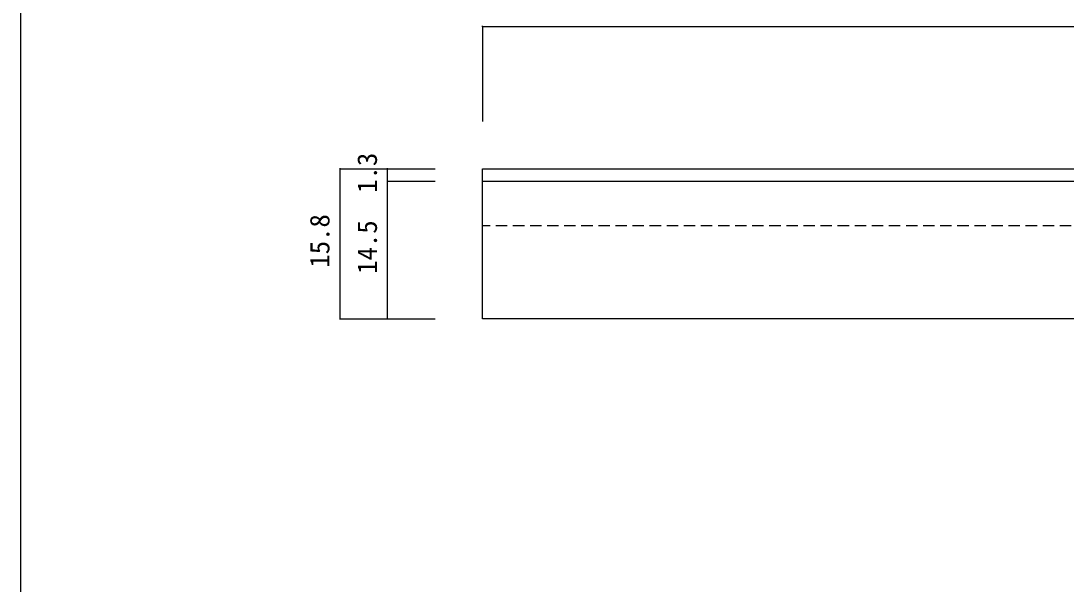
# Model space of a CAD drawing. Units: millimetres on the paper. Extents: x -210 to 210, y -149 to 149.
# Drawn here: x -197.5 to -87.4, y -54.1 to 5.2 of the extents above; entities that cross this region are included whole.
import ezdxf
from ezdxf.enums import TextEntityAlignment as Align

# ---------------------------------------------------------------- set-up
doc = ezdxf.new("R2010")
doc.units = ezdxf.units.MM
doc.linetypes.add('DASHED1', pattern=[1.8, 1.2, -0.6])
for name, color, linetype in [('0-0', 7, 'Continuous'), ('1-0', 5, 'Continuous'), ('1-1', 7, 'Continuous'), ('2-0', 5, 'Continuous'), ('2-1', 5, 'Continuous')]:
    doc.layers.add(name, color=color, linetype=linetype)
doc.styles.add('ＭＳ ゴシック', font='')
doc.styles.get('ＭＳ ゴシック').set_extended_font_data('MS Gothic')

msp = doc.modelspace()

# ---------------------------------------------------------------- linework, layer by layer
at = {"layer": '0-0', "color": 2}
msp.add_line((-197.5, -137.5), (-197.5, 137.5), dxfattribs=at)
at = {"layer": '1-0', "color": 7, "linetype": 'DASHED1'}
msp.add_line((-25.677, -16.39), (-148.877, -16.39), dxfattribs=at)
at = {"layer": '1-1'}
for p, q in [((-148.877, -10.39), (-28.377, -10.39)), ((-148.877, -11.69), (-28.377, -11.69))]:
    msp.add_line(p, q, dxfattribs=at)
msp.add_lwpolyline([(-15.877, -26.19), (-148.877, -26.19), (-148.877, -10.39)], dxfattribs=at)
at = {"layer": '2-0'}
for p, q in [((-148.877, 4.55), (-148.877, 4.67)), ((-163.877, -10.45), (-163.877, -10.33)), ((-158.877, -10.45), (-158.877, -10.33)), ((-158.877, -11.75), (-158.877, -11.63)), ((-163.877, -26.25), (-163.877, -26.13)), ((-158.877, -26.25), (-158.877, -26.13))]:
    msp.add_line(p, q, dxfattribs=at)
at = {"layer": '2-1'}
for p, q in [((-148.877, 4.61), (-13.877, 4.61)), ((-148.877, 4.61), (-148.877, -5.39)), ((-163.877, -26.19), (-163.877, -10.39)), ((-163.877, -10.39), (-158.877, -10.39)), ((-158.877, -10.39), (-153.877, -10.39)), ((-158.877, -11.69), (-158.877, -10.39)), ((-158.877, -11.69), (-158.877, -10.89)), ((-158.877, -26.19), (-158.877, -11.69)), ((-158.877, -11.69), (-153.877, -11.69)), ((-163.877, -26.19), (-158.877, -26.19)), ((-158.877, -26.19), (-153.877, -26.19))]:
    msp.add_line(p, q, dxfattribs=at)

# ---------------------------------------------------------------- texts
at = {"layer": '2-1', "color": 7, "style": 'ＭＳ ゴシック'}
for s, p in [('1.3', (-159.377, -12.915)), ('15.8', (-164.377, -20.79)), ('14.5', (-159.377, -21.44))]:
    msp.add_text(s, height=2.069, rotation=90, dxfattribs=at).set_placement(p, align=Align.BOTTOM_LEFT)

doc.saveas('drawing.dxf')
